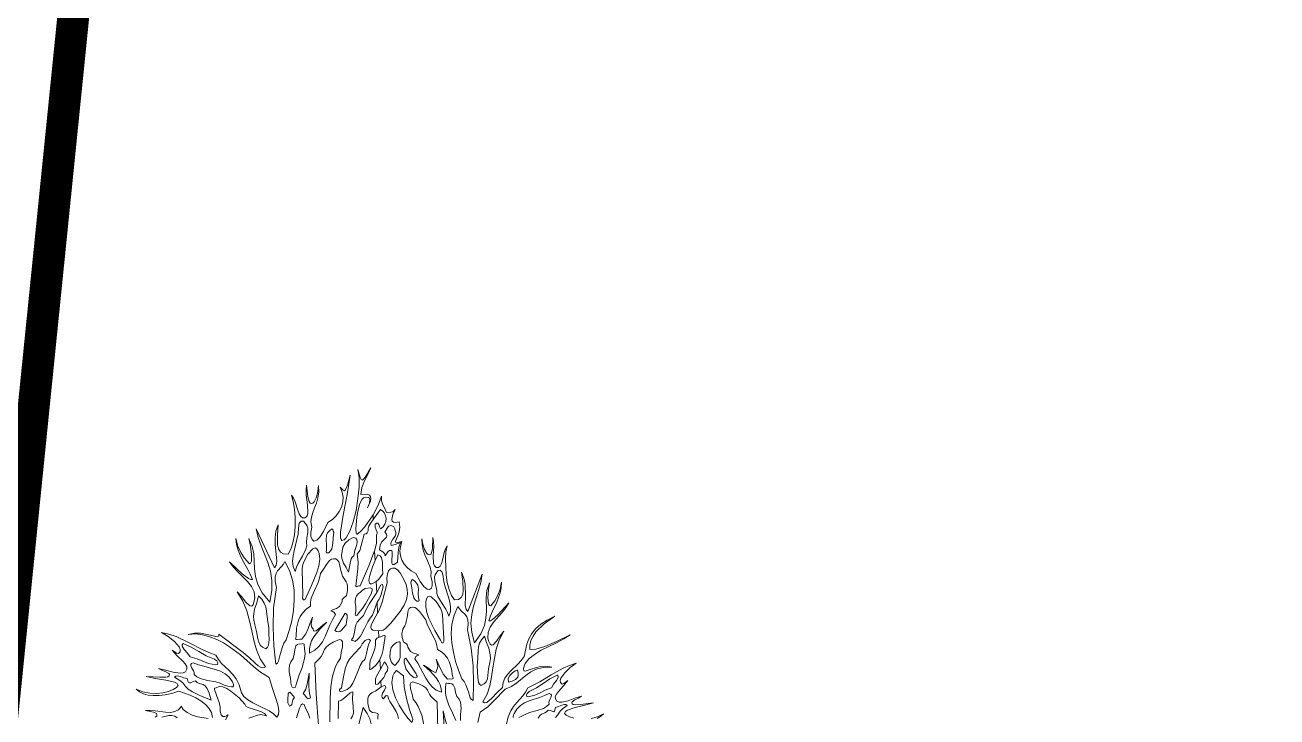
# Model space of a CAD drawing. Header units: inches. Extents: x -340059099 to 1458168, y 1119167 to 1294232938.
# Drawn here: x 455305 to 455895, y 2623004 to 2623329 of the extents above; entities that cross this region are included whole.
import ezdxf

# ---------------------------------------------------------------- set-up
doc = ezdxf.new("R2010")
doc.units = ezdxf.units.IN
doc.header["$MEASUREMENT"] = 0
doc.layers.add('Text', color=7, linetype='Continuous')
doc.layers.add('TREE', color=3, linetype='Continuous', lineweight=15)

# ---------------------------------------------------------------- blocks, each defined once
blk = doc.blocks.new('tree2')
at = {"layer": 'TREE'}
for points in [[(5207.2095, 5948.1355), (5207.2091, 5948.1439), (5207.2101, 5948.1491), (5207.2088, 5948.1522), (5207.2024, 5948.1537), (5207.1934, 5948.1549), (5207.1888, 5948.1574), (5207.1854, 5948.162), (5207.1808, 5948.1796), (5207.1805, 5948.1947), (5207.1827, 5948.2014), (5207.187, 5948.2073), (5207.1931, 5948.2122), (5207.2024, 5948.2165), (5207.2101, 5948.2215), (5207.2187, 5948.2282), (5207.2178, 5948.2461), (5207.2088, 5948.2362), (5207.2033, 5948.235), (5207.2021, 5948.2372), (5207.2027, 5948.2436), (5207.2021, 5948.251), (5207.2051, 5948.2593), (5207.2165, 5948.2793), (5207.215, 5948.3061), (5207.2058, 5948.2923), (5207.1941, 5948.2824), (5207.1904, 5948.2793), (5207.1873, 5948.2787), (5207.1857, 5948.2806), (5207.1861, 5948.2849), (5207.1861, 5948.2941), (5207.1876, 5948.3028), (5207.1941, 5948.3191), (5207.2005, 5948.3379), (5207.2024, 5948.3493), (5207.2024, 5948.3628), (5207.2061, 5948.368), (5207.2119, 5948.3702), (5207.211, 5948.3896), (5207.195, 5948.3914), (5207.191, 5948.3942), (5207.1891, 5948.3985), (5207.19, 5948.405), (5207.1937, 5948.4136), (5207.2085, 5948.4395), (5207.207, 5948.4718), (5207.1941, 5948.4339), (5207.1867, 5948.4253), (5207.1805, 5948.4151), (5207.17, 5948.3939), (5207.1593, 5948.3736), (5207.1522, 5948.365), (5207.1439, 5948.3582), (5207.1405, 5948.36), (5207.1359, 5948.3613), (5207.1337, 5948.3637), (5207.138, 5948.3696), (5207.142, 5948.3844), (5207.1439, 5948.3982), (5207.146, 5948.4059), (5207.15, 5948.4139), (5207.1571, 5948.4229), (5207.1676, 5948.4333), (5207.1753, 5948.4503), (5207.1851, 5948.4672), (5207.2061, 5948.4986), (5207.2042, 5948.5306), (5207.1919, 5948.5242), (5207.1882, 5948.5242), (5207.1854, 5948.526), (5207.1836, 5948.5337), (5207.1851, 5948.5454), (5207.1934, 5948.5725), (5207.2015, 5948.5904), (5207.1999, 5948.6184), (5207.1833, 5948.5756), (5207.158, 5948.518), (5207.154, 5948.518), (5207.1494, 5948.5162), (5207.1472, 5948.5162), (5207.146, 5948.5174), (5207.1469, 5948.5257), (5207.1519, 5948.5667), (5207.1531, 5948.5873), (5207.1503, 5948.6092), (5207.1571, 5948.6193), (5207.1617, 5948.6341), (5207.1703, 5948.6661), (5207.1753, 5948.6677), (5207.1787, 5948.6701), (5207.1814, 5948.676), (5207.1817, 5948.6831), (5207.1836, 5948.6895), (5207.1888, 5948.6991), (5207.1959, 5948.7083), (5207.1956, 5948.7222), (5207.1716, 5948.6871), (5207.1596, 5948.6741), (5207.1491, 5948.6658), (5207.1469, 5948.6689), (5207.146, 5948.6803), (5207.1488, 5948.7163), (5207.1525, 5948.736), (5207.1577, 5948.7539), (5207.1642, 5948.7665), (5207.1682, 5948.7705), (5207.1728, 5948.772), (5207.1827, 5948.7717), (5207.1851, 5948.7693), (5207.1864, 5948.7659), (5207.1848, 5948.7557), (5207.1796, 5948.7419), (5207.1882, 5948.761), (5207.1894, 5948.7684), (5207.1882, 5948.7742), (5207.1848, 5948.7782), (5207.179, 5948.7807), (5207.1605, 5948.7798), (5207.1633, 5948.8004), (5207.171, 5948.8192), (5207.1802, 5948.8379), (5207.1888, 5948.8567), (5207.1737, 5948.8306), (5207.1685, 5948.8241), (5207.1648, 5948.8216), (5207.1614, 5948.8235), (5207.1586, 5948.829), (5207.1519, 5948.8518), (5207.1553, 5948.8302), (5207.1553, 5948.8013), (5207.1522, 5948.7684), (5207.1466, 5948.7342), (5207.1386, 5948.7018), (5207.1291, 5948.675), (5207.118, 5948.656), (5207.1122, 5948.6504), (5207.1063, 5948.6483), (5207.1035, 5948.651), (5207.1017, 5948.656), (5207.1017, 5948.6717), (5207.1094, 5948.7206), (5207.1214, 5948.7801), (5207.1263, 5948.8093), (5207.1294, 5948.8355), (5207.1217, 5948.8065), (5207.1158, 5948.7927), (5207.1131, 5948.7908), (5207.11, 5948.7921), (5207.1011, 5948.8016), (5207.1069, 5948.7871), (5207.1094, 5948.7724), (5207.1085, 5948.7579), (5207.1051, 5948.744), (5207.0986, 5948.7311), (5207.0897, 5948.7191), (5207.0786, 5948.7086), (5207.0657, 5948.7), (5207.0536, 5948.6744), (5207.0429, 5948.6575), (5207.0336, 5948.6489), (5207.0259, 5948.6467), (5207.0204, 5948.6507), (5207.0173, 5948.6593), (5207.0167, 5948.6717), (5207.0195, 5948.6864), (5207.0173, 5948.7015), (5207.0188, 5948.7154), (5207.0225, 5948.7286), (5207.0278, 5948.7416), (5207.033, 5948.7554), (5207.0373, 5948.7702), (5207.0395, 5948.7868), (5207.0386, 5948.8056), (5207.037, 5948.7887), (5207.033, 5948.772), (5207.0268, 5948.7594), (5207.0228, 5948.7557), (5207.0182, 5948.7542), (5207.0145, 5948.7557), (5207.0118, 5948.7597), (5207.0078, 5948.7733), (5207.0047, 5948.8072), (5207.0031, 5948.7936), (5207.0034, 5948.7791), (5207.0068, 5948.7505), (5207.0081, 5948.7271), (5207.0059, 5948.7188), (5207.0007, 5948.7135), (5206.9933, 5948.7129), (5206.9877, 5948.7169), (5206.9834, 5948.7246), (5206.9797, 5948.7351), (5206.972, 5948.7588), (5206.9671, 5948.7696), (5206.9613, 5948.7785), (5206.9665, 5948.76), (5206.9702, 5948.7382), (5206.9717, 5948.7138), (5206.9717, 5948.6886), (5206.9696, 5948.6643), (5206.9656, 5948.6418), (5206.9597, 5948.623), (5206.9517, 5948.6088), (5206.9388, 5948.6098), (5206.9298, 5948.615), (5206.9243, 5948.6242), (5206.9215, 5948.6359), (5206.9212, 5948.6643), (5206.9234, 5948.6932), (5206.9166, 5948.6747), (5206.9141, 5948.6556), (5206.9144, 5948.6369), (5206.9163, 5948.6187), (5206.9191, 5948.5885), (5206.9175, 5948.5771), (5206.9123, 5948.5697), (5206.8596, 5948.6821), (5206.8661, 5948.6569), (5206.8747, 5948.6326), (5206.8938, 5948.5851), (5206.9012, 5948.5602), (5206.9052, 5948.5334), (5206.9049, 5948.5045), (5206.8988, 5948.4718), (5206.8772, 5948.4983), (5206.8643, 5948.5223), (5206.8578, 5948.5451), (5206.855, 5948.567), (5206.8529, 5948.6095), (5206.8486, 5948.631), (5206.8393, 5948.6538), (5206.8436, 5948.6319), (5206.8464, 5948.6079), (5206.8461, 5948.5891), (5206.8439, 5948.5836), (5206.8405, 5948.5817), (5206.8267, 5948.5971), (5206.8156, 5948.6135), (5206.8073, 5948.6319), (5206.8011, 5948.6538), (5206.8033, 5948.6363), (5206.8079, 5948.6205), (5206.8138, 5948.6058), (5206.8208, 5948.5922), (5206.8362, 5948.5654), (5206.843, 5948.5513), (5206.8492, 5948.5362), (5206.8442, 5948.5362), (5206.8375, 5948.5392), (5206.8202, 5948.5525), (5206.7836, 5948.5873), (5206.794, 5948.5725), (5206.807, 5948.5583), (5206.8347, 5948.5309), (5206.8461, 5948.5165), (5206.8538, 5948.5008), (5206.8559, 5948.4835), (5206.8513, 5948.4638), (5206.847, 5948.4598), (5206.8418, 5948.4604), (5206.8301, 5948.4709), (5206.8174, 5948.4872), (5206.8051, 5948.5005), (5206.8215, 5948.4743), (5206.8329, 5948.4466), (5206.8408, 5948.4182), (5206.8473, 5948.3896), (5206.8535, 5948.3616), (5206.8612, 5948.3345), (5206.8716, 5948.3092), (5206.8867, 5948.2861), (5206.8809, 5948.2827), (5206.8741, 5948.284), (5206.8661, 5948.2883), (5206.8578, 5948.2954), (5206.8399, 5948.3126), (5206.823, 5948.3268), (5206.7525, 5948.3797), (5206.7525, 5948.3736), (5206.7482, 5948.372), (5206.7291, 5948.3767), (5206.6998, 5948.3828), (5206.6826, 5948.3828), (5206.665, 5948.3788), (5206.6857, 5948.3801), (5206.7063, 5948.3776), (5206.7269, 5948.372), (5206.7466, 5948.3643), (5206.7657, 5948.3548), (5206.7836, 5948.3437), (5206.8147, 5948.3206), (5206.8523, 5948.2871), (5206.8723, 5948.2707), (5206.8972, 5948.2556), (5206.9064, 5948.2236), (5206.9185, 5948.1891), (5206.9228, 5948.1734), (5206.9249, 5948.1596), (5206.924, 5948.1488), (5206.9191, 5948.1417), (5206.9098, 5948.1513), (5206.8969, 5948.1599), (5206.8658, 5948.175), (5206.8501, 5948.1823), (5206.8359, 5948.191), (5206.8248, 5948.2005), (5206.8181, 5948.2116), (5206.8107, 5948.2341), (5206.8021, 5948.2516), (5206.7919, 5948.2652), (5206.7814, 5948.2763), (5206.7605, 5948.2957), (5206.7516, 5948.3065), (5206.7439, 5948.3194), (5206.7238, 5948.3268), (5206.7051, 5948.3357), (5206.6678, 5948.3551), (5206.6299, 5948.373), (5206.6096, 5948.3797), (5206.5883, 5948.3847), (5206.6074, 5948.3727), (5206.6256, 5948.3582), (5206.6385, 5948.3428), (5206.6416, 5948.3354), (5206.6416, 5948.3286), (5206.6367, 5948.3237), (5206.6308, 5948.3246), (5206.6185, 5948.3336), (5206.6327, 5948.3178), (5206.6496, 5948.3018), (5206.6564, 5948.2941), (5206.6607, 5948.2864), (5206.661, 5948.279), (5206.6567, 5948.272), (5206.6502, 5948.2686), (5206.6419, 5948.2677), (5206.6219, 5948.2707), (5206.6, 5948.2766), (5206.5791, 5948.2812), (5206.5893, 5948.2763), (5206.6007, 5948.2717), (5206.6093, 5948.2667), (5206.6108, 5948.2637), (5206.6102, 5948.2603), (5206.6068, 5948.2575), (5206.601, 5948.2559), (5206.5837, 5948.2559), (5206.5443, 5948.2578), (5206.5711, 5948.2526), (5206.601, 5948.2479), (5206.6253, 5948.2421), (5206.6327, 5948.2378), (5206.6358, 5948.2322), (5206.6308, 5948.2264), (5206.6213, 5948.2205), (5206.6081, 5948.2153), (5206.592, 5948.2116), (5206.5739, 5948.2098), (5206.5545, 5948.2104), (5206.5345, 5948.2141), (5206.5151, 5948.2218), (5206.5246, 5948.2144), (5206.5363, 5948.2088), (5206.5496, 5948.2051), (5206.5646, 5948.2033), (5206.5813, 5948.2033), (5206.5991, 5948.2054), (5206.6182, 5948.2098), (5206.6382, 5948.2162), (5206.6703, 5948.2042), (5206.6863, 5948.1968), (5206.701, 5948.1882), (5206.714, 5948.1783), (5206.7245, 5948.1673), (5206.7315, 5948.1546), (5206.7346, 5948.1405)], [(5206.7217, 5948.1374), (5206.6924, 5948.1423), (5206.6761, 5948.1476), (5206.6616, 5948.1546), (5206.6505, 5948.1633), (5206.6472, 5948.1679), (5206.6453, 5948.1731), (5206.637, 5948.1629), (5206.6265, 5948.1574), (5206.6139, 5948.1552), (5206.5997, 5948.1556), (5206.5699, 5948.1596), (5206.5554, 5948.1608), (5206.5418, 5948.1605), (5206.5653, 5948.1559), (5206.5736, 5948.1519), (5206.5751, 5948.1485), (5206.5745, 5948.1442), (5206.5702, 5948.1414)], [(5207.8383, 5948.1377), (5207.8484, 5948.1436), (5207.857, 5948.1509), (5207.8395, 5948.1426), (5207.8213, 5948.1377)], [(5207.7717, 5948.1389), (5207.7591, 5948.1426), (5207.7499, 5948.1476), (5207.745, 5948.1525), (5207.7474, 5948.1577), (5207.7539, 5948.162), (5207.7761, 5948.1694), (5207.8032, 5948.1756), (5207.8278, 5948.1823), (5207.7911, 5948.1774), (5207.7754, 5948.1765), (5207.7699, 5948.1777), (5207.7668, 5948.1799), (5207.7656, 5948.183), (5207.7668, 5948.1857), (5207.7745, 5948.1913), (5207.785, 5948.1962), (5207.7942, 5948.2014), (5207.7748, 5948.1956), (5207.7551, 5948.1885), (5207.737, 5948.1845), (5207.7296, 5948.1848), (5207.7234, 5948.1876), (5207.7188, 5948.1937), (5207.7185, 5948.2005), (5207.7219, 5948.2079), (5207.7277, 5948.2156), (5207.7422, 5948.2313), (5207.7542, 5948.2467), (5207.7434, 5948.2378), (5207.7382, 5948.2365), (5207.7333, 5948.2406), (5207.7326, 5948.247), (5207.7348, 5948.2538), (5207.7456, 5948.2689), (5207.7613, 5948.2837), (5207.7785, 5948.296), (5207.7591, 5948.2901), (5207.741, 5948.2824), (5207.7071, 5948.2633), (5207.6741, 5948.243), (5207.6572, 5948.2338), (5207.6396, 5948.2255), (5207.6335, 5948.2128), (5207.6258, 5948.2024), (5207.6079, 5948.1833), (5207.599, 5948.1725), (5207.5907, 5948.1593), (5207.5836, 5948.1426), (5207.5787, 5948.1214)], [(5207.4964, 5948.126), (5207.5029, 5948.1562), (5207.5248, 5948.1716), (5207.542, 5948.1879), (5207.5747, 5948.2215), (5207.5931, 5948.2298), (5207.6085, 5948.2399), (5207.6344, 5948.2615), (5207.648, 5948.2713), (5207.664, 5948.2793), (5207.6834, 5948.2843), (5207.7083, 5948.2852), (5207.6917, 5948.2877), (5207.676, 5948.2867), (5207.6615, 5948.2834), (5207.6492, 5948.279), (5207.6319, 5948.2735), (5207.6279, 5948.2747), (5207.6276, 5948.2803), (5207.6289, 5948.2883), (5207.6319, 5948.2957), (5207.643, 5948.3092), (5207.659, 5948.3215), (5207.6784, 5948.3332), (5207.7219, 5948.3551), (5207.7428, 5948.3662), (5207.7613, 5948.3779), (5207.7225, 5948.3588), (5207.6889, 5948.3446), (5207.6627, 5948.3366), (5207.6452, 5948.3354), (5207.6455, 5948.348), (5207.6486, 5948.361), (5207.6547, 5948.3736), (5207.663, 5948.3859), (5207.6864, 5948.4096), (5207.7172, 5948.4312), (5207.6948, 5948.4201), (5207.6766, 5948.4081), (5207.6621, 5948.3951), (5207.651, 5948.3813), (5207.6427, 5948.3665), (5207.6366, 5948.3505), (5207.6292, 5948.3154), (5207.6209, 5948.304), (5207.6113, 5948.2935), (5207.5907, 5948.2744), (5207.5811, 5948.2643), (5207.5734, 5948.2535), (5207.5685, 5948.2412), (5207.5667, 5948.227), (5207.5519, 5948.2125), (5207.5365, 5948.1956), (5207.5223, 5948.1836), (5207.5158, 5948.1823), (5207.5106, 5948.1851), (5207.5226, 5948.2073), (5207.5306, 5948.2313), (5207.5359, 5948.2569), (5207.5396, 5948.283), (5207.5436, 5948.3098), (5207.5491, 5948.3363), (5207.5577, 5948.3625), (5207.571, 5948.3877), (5207.5605, 5948.3748), (5207.5497, 5948.3591), (5207.5399, 5948.3486), (5207.5353, 5948.3477), (5207.5313, 5948.3508), (5207.5272, 5948.36), (5207.5254, 5948.3686), (5207.526, 5948.3847), (5207.5319, 5948.3998), (5207.5414, 5948.4139), (5207.5651, 5948.441), (5207.5762, 5948.4549), (5207.5851, 5948.4693), (5207.5537, 5948.4349), (5207.5386, 5948.4216), (5207.5325, 5948.4182), (5207.5282, 5948.4179), (5207.5325, 5948.4321), (5207.538, 5948.4456), (5207.5503, 5948.4712), (5207.5605, 5948.498), (5207.5636, 5948.5128), (5207.5645, 5948.5291), (5207.5602, 5948.5088), (5207.5537, 5948.4912), (5207.5448, 5948.4755), (5207.5331, 5948.4604), (5207.5294, 5948.462), (5207.5272, 5948.4666), (5207.5254, 5948.4841), (5207.5266, 5948.5063), (5207.5294, 5948.5266), (5207.5223, 5948.5051), (5207.5199, 5948.485), (5207.5208, 5948.4456), (5207.5195, 5948.4253), (5207.5149, 5948.4041), (5207.5048, 5948.3807), (5207.4869, 5948.3551), (5207.4789, 5948.3847), (5207.4764, 5948.4115), (5207.4786, 5948.4364), (5207.4838, 5948.4598), (5207.498, 5948.5048), (5207.5045, 5948.5275), (5207.5088, 5948.5513), (5207.4678, 5948.4444), (5207.4623, 5948.4509), (5207.4601, 5948.461), (5207.4607, 5948.4894), (5207.4601, 5948.5232), (5207.4564, 5948.5405), (5207.4493, 5948.5571), (5207.453, 5948.5306), (5207.4546, 5948.5045), (5207.453, 5948.4937), (5207.4484, 5948.4847), (5207.4407, 5948.4792), (5207.429, 5948.4777), (5207.4207, 5948.49), (5207.4136, 5948.5072), (5207.4084, 5948.5275), (5207.405, 5948.55), (5207.4031, 5948.5956), (5207.4047, 5948.6159), (5207.4084, 5948.6332), (5207.4035, 5948.6245), (5207.3998, 5948.6141), (5207.3945, 5948.5919), (5207.3918, 5948.582), (5207.3884, 5948.5747), (5207.3834, 5948.5707), (5207.377, 5948.571), (5207.3717, 5948.5753), (5207.369, 5948.5827), (5207.3684, 5948.6045), (5207.3696, 5948.631), (5207.369, 5948.6443), (5207.3668, 5948.6569), (5207.3659, 5948.6255), (5207.3634, 5948.6125), (5207.361, 5948.6085), (5207.3579, 5948.607), (5207.3536, 5948.6082), (5207.3496, 5948.6113), (5207.3428, 5948.6227), (5207.3382, 5948.6375), (5207.3357, 5948.6529), (5207.336, 5948.6353), (5207.3391, 5948.6202), (5207.344, 5948.607), (5207.3496, 5948.5947), (5207.3597, 5948.5713), (5207.3619, 5948.5586), (5207.3613, 5948.5445), (5207.3647, 5948.5309), (5207.365, 5948.5195), (5207.3628, 5948.5115), (5207.3579, 5948.5075), (5207.3508, 5948.5088), (5207.3416, 5948.5162), (5207.3305, 5948.5309), (5207.3179, 5948.5537), (5207.3049, 5948.5608), (5207.2941, 5948.5697), (5207.2852, 5948.5802), (5207.2784, 5948.5916), (5207.2741, 5948.6042), (5207.2726, 5948.6175), (5207.2738, 5948.631), (5207.2781, 5948.6449), (5207.2658, 5948.6424), (5207.2603, 5948.643), (5207.26, 5948.6467), (5207.2627, 5948.6529), (5207.267, 5948.6615), (5207.2707, 5948.6729), (5207.2726, 5948.6864), (5207.2704, 5948.7021), (5207.2603, 5948.6997), (5207.2538, 5948.7003), (5207.2504, 5948.7034), (5207.2495, 5948.7086), (5207.2526, 5948.7225), (5207.259, 5948.7369), (5207.2526, 5948.7308), (5207.2464, 5948.7292), (5207.2341, 5948.7289), (5207.2295, 5948.74), (5207.2239, 5948.7505), (5207.2199, 5948.7619), (5207.2196, 5948.7754), (5207.2101, 5948.7496), (5207.1956, 5948.7222), (5207.1959, 5948.7086), (5207.2172, 5948.7373), (5207.2233, 5948.7326), (5207.2282, 5948.7265), (5207.2316, 5948.7191), (5207.2329, 5948.7111), (5207.2322, 5948.7028), (5207.2295, 5948.6948), (5207.2245, 5948.6877), (5207.2172, 5948.6818), (5207.2138, 5948.6871), (5207.2122, 5948.6938), (5207.2095, 5948.6981), (5207.2064, 5948.6975), (5207.2018, 5948.6948), (5207.2011, 5948.6864), (5207.2045, 5948.6787), (5207.2073, 5948.6717), (5207.2073, 5948.668), (5207.2055, 5948.664), (5207.2051, 5948.6406), (5207.1999, 5948.6169), (5207.2015, 5948.5904), (5207.2058, 5948.5987), (5207.2095, 5948.6073), (5207.2159, 5948.6045), (5207.2199, 5948.5996), (5207.2227, 5948.5851), (5207.2224, 5948.5682), (5207.2239, 5948.5525), (5207.211, 5948.5362), (5207.2042, 5948.5306), (5207.2061, 5948.4983), (5207.2125, 5948.5091), (5207.2168, 5948.5199), (5207.2215, 5948.5223), (5207.223, 5948.5208), (5207.2245, 5948.5152), (5207.2178, 5948.49), (5207.2128, 5948.4798), (5207.207, 5948.4712), (5207.2085, 5948.4392), (5207.215, 5948.453), (5207.2215, 5948.4709), (5207.2356, 5948.5269), (5207.2353, 5948.5408), (5207.2369, 5948.5522), (5207.2402, 5948.5608), (5207.2452, 5948.5667), (5207.251, 5948.5691), (5207.2578, 5948.5685), (5207.2652, 5948.5639), (5207.2732, 5948.5556), (5207.2852, 5948.534), (5207.2901, 5948.5217), (5207.2935, 5948.5081), (5207.2941, 5948.494), (5207.2914, 5948.4789), (5207.2846, 5948.4626), (5207.2732, 5948.445), (5207.2467, 5948.4108), (5207.2301, 5948.3948), (5207.2242, 5948.3914), (5207.2193, 5948.3899), (5207.211, 5948.3896), (5207.2116, 5948.3702), (5207.2233, 5948.3745), (5207.2289, 5948.3767), (5207.2301, 5948.3742), (5207.2295, 5948.3668), (5207.2245, 5948.3357), (5207.2202, 5948.3206), (5207.215, 5948.3068), (5207.2165, 5948.2793), (5207.2282, 5948.3006), (5207.2344, 5948.2923), (5207.2381, 5948.2837), (5207.2372, 5948.275), (5207.2304, 5948.2661), (5207.2292, 5948.2609), (5207.2264, 5948.2553), (5207.2178, 5948.2461), (5207.2187, 5948.2282), (5207.227, 5948.2325), (5207.2301, 5948.2316), (5207.2319, 5948.2276), (5207.2282, 5948.219), (5207.2227, 5948.2101), (5207.2205, 5948.2014), (5207.2218, 5948.1978), (5207.2258, 5948.1941), (5207.2304, 5948.2011), (5207.2329, 5948.2036), (5207.2375, 5948.2027), (5207.2399, 5948.1937), (5207.2439, 5948.186), (5207.2529, 5948.1725), (5207.2621, 5948.1577), (5207.2658, 5948.1488), (5207.2686, 5948.1377)], [(5206.9723, 5948.5593), (5206.9665, 5948.5737), (5206.9646, 5948.5885), (5206.9659, 5948.6036), (5206.969, 5948.619), (5206.977, 5948.651), (5206.9803, 5948.6674), (5206.9816, 5948.684), (5206.9834, 5948.6975), (5206.9887, 5948.7037), (5206.9954, 5948.7034), (5207.0019, 5948.6966), (5207.0056, 5948.6911), (5207.0078, 5948.6846), (5207.0078, 5948.6707), (5207.0056, 5948.6563), (5207.0044, 5948.6421), (5207.005, 5948.6326), (5207.0025, 5948.623), (5206.9927, 5948.6033), (5206.9803, 5948.5824), (5206.9754, 5948.5713), (5206.9723, 5948.5593)], [(5207.0681, 5948.6132), (5207.0616, 5948.6132), (5207.0607, 5948.6159), (5207.062, 5948.6202), (5207.062, 5948.6239), (5207.062, 5948.6369), (5207.0607, 5948.6501), (5207.062, 5948.6634), (5207.065, 5948.6698), (5207.0706, 5948.6763), (5207.077, 5948.6812), (5207.0798, 5948.6794), (5207.081, 5948.6754), (5207.0832, 5948.6723), (5207.081, 5948.6563), (5207.0801, 5948.6393), (5207.077, 5948.6242), (5207.0733, 5948.6181), (5207.0681, 5948.6132)], [(5207.2135, 5948.6218), (5207.2156, 5948.6344), (5207.2199, 5948.6433), (5207.2298, 5948.6541), (5207.2338, 5948.6578), (5207.2353, 5948.6615), (5207.2341, 5948.6661), (5207.2289, 5948.6723), (5207.2359, 5948.684), (5207.2402, 5948.6889), (5207.2476, 5948.6911), (5207.255, 5948.6871), (5207.2578, 5948.6821), (5207.2587, 5948.6772), (5207.2609, 5948.6723), (5207.2606, 5948.6661), (5207.2587, 5948.6606), (5207.2526, 5948.652), (5207.247, 5948.6436), (5207.2461, 5948.6393), (5207.247, 5948.6341), (5207.2593, 5948.6369), (5207.2741, 5948.6421), (5207.2698, 5948.6292), (5207.2673, 5948.6141), (5207.2652, 5948.5861), (5207.2563, 5948.5796), (5207.2513, 5948.579), (5207.2492, 5948.583), (5207.2489, 5948.5901), (5207.2507, 5948.6076), (5207.2507, 5948.615), (5207.2492, 5948.6193), (5207.2427, 5948.6199), (5207.2381, 5948.6159), (5207.2304, 5948.6045), (5207.2286, 5948.6113), (5207.2239, 5948.6153), (5207.2135, 5948.6218)], [(5206.9936, 5948.4918), (5206.9921, 5948.5654), (5206.993, 5948.5756), (5206.9967, 5948.5867), (5207.0087, 5948.6088), (5207.0228, 5948.6239), (5207.029, 5948.6267), (5207.0339, 5948.6245), (5207.0379, 5948.6181), (5207.0404, 5948.6107), (5207.0422, 5948.5944), (5207.0398, 5948.5759), (5207.0342, 5948.5568), (5207.0188, 5948.5189), (5207.0041, 5948.4878), (5207.0004, 5948.4792), (5206.9982, 5948.4777), (5206.9961, 5948.478), (5206.9933, 5948.4826), (5206.9936, 5948.4918)], [(5207.1251, 5948.5577), (5207.1186, 5948.571), (5207.1109, 5948.583), (5207.1057, 5948.5971), (5207.1051, 5948.6058), (5207.1066, 5948.6162), (5207.1088, 5948.6292), (5207.1155, 5948.6403), (5207.1257, 5948.6498), (5207.1383, 5948.6569), (5207.1457, 5948.655), (5207.1491, 5948.6507), (5207.15, 5948.6443), (5207.1485, 5948.6366), (5207.1432, 5948.6193), (5207.1402, 5948.6039), (5207.1359, 5948.6002), (5207.1328, 5948.5956), (5207.1294, 5948.5836), (5207.1251, 5948.5577)], [(5206.9751, 5948.3733), (5206.976, 5948.3964), (5206.9813, 5948.4195), (5206.9865, 5948.4306), (5206.9936, 5948.441), (5207.0031, 5948.4509), (5207.0155, 5948.4598), (5207.0158, 5948.4718), (5207.0182, 5948.4832), (5207.0272, 5948.5051), (5207.0376, 5948.5279), (5207.0416, 5948.5402), (5207.0444, 5948.5534), (5207.053, 5948.566), (5207.0616, 5948.5796), (5207.0706, 5948.591), (5207.0758, 5948.5944), (5207.0817, 5948.5959), (5207.0887, 5948.5953), (5207.0937, 5948.5922), (5207.0971, 5948.587), (5207.0992, 5948.5805), (5207.1017, 5948.5657), (5207.106, 5948.5525), (5207.1081, 5948.5457), (5207.1112, 5948.5402), (5207.1183, 5948.5297), (5207.1208, 5948.5235), (5207.1223, 5948.5152), (5207.1217, 5948.5045), (5207.1189, 5948.4903), (5207.1103, 5948.4829), (5207.1069, 5948.4789), (5207.1066, 5948.4727), (5207.0989, 5948.4592), (5207.0906, 5948.4533), (5207.0823, 5948.4506), (5207.074, 5948.4463), (5207.0804, 5948.4447), (5207.0838, 5948.4419), (5207.0878, 5948.4355), (5207.0792, 5948.421), (5207.0718, 5948.405), (5207.058, 5948.3727), (5207.0499, 5948.3576), (5207.0401, 5948.3443), (5207.0281, 5948.3332), (5207.0133, 5948.3255), (5207.0127, 5948.3369), (5207.0148, 5948.3483), (5207.0192, 5948.36), (5207.0256, 5948.3717), (5207.0426, 5948.3939), (5207.0626, 5948.4142), (5207.0509, 5948.4053), (5207.0379, 5948.3939), (5207.0321, 5948.3896), (5207.0275, 5948.3877), (5207.0241, 5948.389), (5207.0232, 5948.3945), (5207.0192, 5948.401), (5207.0179, 5948.409), (5207.0216, 5948.4287), (5207.0152, 5948.4124), (5207.0093, 5948.3961), (5207.0022, 5948.3801), (5206.9911, 5948.365), (5206.985, 5948.3653), (5206.9779, 5948.364), (5206.9751, 5948.3643), (5206.9733, 5948.3656), (5206.9751, 5948.3733)], [(5206.9166, 5948.2935), (5206.9108, 5948.3465), (5206.9083, 5948.3998), (5206.9101, 5948.4552), (5206.9181, 5948.5131), (5206.9144, 5948.5306), (5206.9144, 5948.5442), (5206.9172, 5948.554), (5206.9215, 5948.5614), (5206.9326, 5948.5734), (5206.9379, 5948.5799), (5206.9419, 5948.5882), (5206.9557, 5948.5623), (5206.9643, 5948.5349), (5206.9687, 5948.5063), (5206.9693, 5948.4767), (5206.9668, 5948.4475), (5206.9619, 5948.4182), (5206.9548, 5948.3902), (5206.9465, 5948.3634), (5206.9397, 5948.3542), (5206.9351, 5948.3434), (5206.9289, 5948.3209), (5206.924, 5948.3021), (5206.9209, 5948.2963), (5206.9166, 5948.2935)], [(5207.4133, 5948.4309), (5207.4093, 5948.4416), (5207.4041, 5948.4515), (5207.3915, 5948.47), (5207.381, 5948.4872), (5207.3782, 5948.4958), (5207.3782, 5948.5048), (5207.373, 5948.5309), (5207.372, 5948.5436), (5207.3733, 5948.5494), (5207.3767, 5948.5549), (5207.3819, 5948.5617), (5207.3881, 5948.5627), (5207.3936, 5948.5574), (5207.3964, 5948.5451), (5207.3985, 5948.53), (5207.4025, 5948.5149), (5207.4124, 5948.486), (5207.4161, 5948.4718), (5207.4182, 5948.458), (5207.4176, 5948.4444), (5207.4133, 5948.4309)], [(5207.3215, 5948.474), (5207.316, 5948.478), (5207.3123, 5948.4835), (5207.3086, 5948.4974), (5207.3064, 5948.5128), (5207.3037, 5948.5272), (5207.3052, 5948.53), (5207.3061, 5948.534), (5207.3083, 5948.5359), (5207.3151, 5948.5319), (5207.3203, 5948.5263), (5207.3237, 5948.5205), (5207.3259, 5948.5084), (5207.3252, 5948.4961), (5207.3262, 5948.4841), (5207.3277, 5948.4771), (5207.3271, 5948.4743), (5207.3215, 5948.474)], [(5206.888, 5948.3376), (5206.8781, 5948.3419), (5206.8716, 5948.3483), (5206.8673, 5948.357), (5206.8646, 5948.3665), (5206.8612, 5948.3874), (5206.8559, 5948.4068), (5206.8532, 5948.4195), (5206.8526, 5948.4309), (5206.8556, 5948.4509), (5206.8618, 5948.4697), (5206.8664, 5948.4894), (5206.8763, 5948.4795), (5206.883, 5948.4687), (5206.8873, 5948.4576), (5206.8895, 5948.4456), (5206.892, 5948.4216), (5206.8963, 5948.3982), (5206.896, 5948.3813), (5206.8969, 5948.3634), (5206.8954, 5948.3477), (5206.8926, 5948.3419), (5206.888, 5948.3376)], [(5207.1463, 5948.4453), (5207.1457, 5948.4576), (5207.1439, 5948.4703), (5207.1448, 5948.4826), (5207.1479, 5948.4887), (5207.1531, 5948.4949), (5207.1596, 5948.5001), (5207.1651, 5948.506), (5207.1728, 5948.5106), (5207.1867, 5948.5121), (5207.1925, 5948.5091), (5207.1928, 5948.5045), (5207.1907, 5948.4995), (5207.1897, 5948.4949), (5207.1734, 5948.4669), (5207.1648, 5948.4533), (5207.1546, 5948.441), (5207.1497, 5948.4345), (5207.146, 5948.4324), (5207.1445, 5948.4355), (5207.1463, 5948.4453)], [(5207.3982, 5948.3671), (5207.3988, 5948.3588), (5207.3967, 5948.3545), (5207.3927, 5948.3551), (5207.3887, 5948.3628), (5207.373, 5948.3905), (5207.356, 5948.4241), (5207.3499, 5948.4416), (5207.3465, 5948.4583), (5207.3468, 5948.4734), (5207.3486, 5948.4804), (5207.352, 5948.4866), (5207.3563, 5948.4887), (5207.3622, 5948.4869), (5207.3764, 5948.4737), (5207.3887, 5948.4543), (5207.3927, 5948.4441), (5207.3945, 5948.4349), (5207.3982, 5948.3671)], [(5207.4232, 5948.2593), (5207.4253, 5948.255), (5207.4253, 5948.2526), (5207.4213, 5948.2507), (5207.4145, 5948.2513), (5207.409, 5948.2507), (5207.3976, 5948.264), (5207.3899, 5948.2781), (5207.3767, 5948.3074), (5207.381, 5948.2892), (5207.3807, 5948.2818), (5207.3776, 5948.2757), (5207.3767, 5948.2704), (5207.3739, 5948.2692), (5207.364, 5948.2741), (5207.3514, 5948.2837), (5207.34, 5948.2911), (5207.3597, 5948.2738), (5207.3767, 5948.2544), (5207.3831, 5948.2442), (5207.3881, 5948.2338), (5207.3908, 5948.2233), (5207.3915, 5948.2128), (5207.377, 5948.219), (5207.3653, 5948.2282), (5207.3554, 5948.2399), (5207.3471, 5948.2532), (5207.332, 5948.2821), (5207.324, 5948.296), (5207.3154, 5948.3089), (5207.3185, 5948.3151), (5207.3212, 5948.3178), (5207.3271, 5948.3197), (5207.3191, 5948.3231), (5207.3114, 5948.3252), (5207.3034, 5948.3302), (5207.2957, 5948.3419), (5207.2948, 5948.3477), (5207.2914, 5948.3514), (5207.283, 5948.3576), (5207.2794, 5948.3702), (5207.2781, 5948.3801), (5207.2809, 5948.3936), (5207.2864, 5948.4035), (5207.2892, 5948.409), (5207.2907, 5948.4155), (5207.2935, 5948.4278), (5207.2951, 5948.4416), (5207.2963, 5948.4478), (5207.2991, 5948.4527), (5207.3034, 5948.4561), (5207.3101, 5948.457), (5207.3154, 5948.4561), (5207.3203, 5948.4533), (5207.3295, 5948.4435), (5207.3474, 5948.4204), (5207.3508, 5948.4084), (5207.3554, 5948.3976), (5207.3662, 5948.3773), (5207.3757, 5948.3576), (5207.3788, 5948.3471), (5207.38, 5948.336), (5207.3918, 5948.3286), (5207.4013, 5948.3203), (5207.4087, 5948.3111), (5207.4142, 5948.3012), (5207.4207, 5948.2806), (5207.4232, 5948.2593)], [(5207.4826, 5948.1897), (5207.4783, 5948.1919), (5207.4746, 5948.1974), (5207.469, 5948.2144), (5207.462, 5948.2344), (5207.457, 5948.2439), (5207.4506, 5948.2519), (5207.441, 5948.2763), (5207.4324, 5948.3015), (5207.4259, 5948.328), (5207.4213, 5948.3551), (5207.4201, 5948.3819), (5207.4219, 5948.4087), (5207.4281, 5948.4345), (5207.4392, 5948.4592), (5207.4432, 5948.4521), (5207.4487, 5948.4463), (5207.4598, 5948.4361), (5207.4644, 5948.4296), (5207.4675, 5948.4207), (5207.4681, 5948.4087), (5207.4663, 5948.3921), (5207.4774, 5948.3391), (5207.4829, 5948.2883), (5207.4841, 5948.2387), (5207.4826, 5948.1897)], [(5207.086, 5948.3899), (5207.1152, 5948.4395), (5207.1192, 5948.437), (5207.1211, 5948.4336), (5207.1214, 5948.425), (5207.1189, 5948.4158), (5207.118, 5948.4068), (5207.1038, 5948.3902), (5207.0998, 5948.3874), (5207.0955, 5948.3862), (5207.0909, 5948.3868), (5207.086, 5948.3899)], [(5207.5057, 5948.2322), (5207.5011, 5948.2359), (5207.498, 5948.2412), (5207.4958, 5948.2556), (5207.4955, 5948.272), (5207.4943, 5948.2874), (5207.4964, 5948.3095), (5207.4968, 5948.332), (5207.4983, 5948.3428), (5207.5014, 5948.3536), (5207.5066, 5948.3637), (5207.5155, 5948.3736), (5207.5208, 5948.356), (5207.5276, 5948.3391), (5207.5319, 5948.3206), (5207.5322, 5948.3101), (5207.5306, 5948.2981), (5207.5269, 5948.28), (5207.5254, 5948.2606), (5207.5235, 5948.2513), (5207.5202, 5948.2433), (5207.5143, 5948.2369), (5207.5057, 5948.2322)], [(5206.7445, 5948.2917), (5206.7235, 5948.2957), (5206.7069, 5948.3018), (5206.6906, 5948.3089), (5206.6703, 5948.3148), (5206.6626, 5948.3249), (5206.653, 5948.3357), (5206.6472, 5948.3452), (5206.6472, 5948.3493), (5206.6502, 5948.3526), (5206.6736, 5948.3425), (5206.6949, 5948.3299), (5206.7165, 5948.3178), (5206.7405, 5948.3083), (5206.7469, 5948.3028), (5206.7497, 5948.2972), (5206.7491, 5948.2929), (5206.7445, 5948.2917)], [(5206.9751, 5948.235), (5206.9727, 5948.2279), (5206.968, 5948.2258), (5206.9631, 5948.2276), (5206.96, 5948.2335), (5206.9585, 5948.2526), (5206.9551, 5948.2717), (5206.9545, 5948.2812), (5206.9557, 5948.2907), (5206.9594, 5948.3), (5206.9662, 5948.3095), (5206.969, 5948.3218), (5206.9705, 5948.3351), (5206.9742, 5948.3462), (5206.9782, 5948.3499), (5206.9837, 5948.3514), (5206.988, 5948.3511), (5206.9933, 5948.3526), (5206.9954, 5948.3523), (5206.9973, 5948.3505), (5206.9988, 5948.3379), (5207.0001, 5948.3231), (5206.9991, 5948.3095), (5206.9924, 5948.284), (5206.9828, 5948.26), (5206.9751, 5948.235)], [(5207.0392, 5948.118), (5207.0324, 5948.2076), (5207.0281, 5948.296), (5207.0407, 5948.3086), (5207.0462, 5948.3154), (5207.0499, 5948.3221), (5207.0558, 5948.3354), (5207.0607, 5948.3425), (5207.0687, 5948.3493), (5207.081, 5948.3566), (5207.0992, 5948.364), (5207.1048, 5948.3622), (5207.1078, 5948.3576), (5207.1075, 5948.3437), (5207.1038, 5948.3268), (5207.1023, 5948.3111), (5207.0943, 5948.2997), (5207.0881, 5948.2871), (5207.0792, 5948.2593), (5207.0743, 5948.2288), (5207.0721, 5948.1959), (5207.0718, 5948.1278)], [(5207.1085, 5948.2159), (5207.102, 5948.2156), (5207.0989, 5948.2175), (5207.0995, 5948.2208), (5207.1051, 5948.2252), (5207.1103, 5948.2569), (5207.1155, 5948.28), (5207.1214, 5948.2963), (5207.1275, 5948.3074), (5207.1417, 5948.3231), (5207.1593, 5948.3425), (5207.1639, 5948.352), (5207.1725, 5948.361), (5207.1771, 5948.3637), (5207.1817, 5948.365), (5207.1854, 5948.364), (5207.1882, 5948.36), (5207.1833, 5948.3517), (5207.1802, 5948.3425), (5207.1765, 5948.3237), (5207.1728, 5948.3086), (5207.1694, 5948.3037), (5207.1648, 5948.3012), (5207.1583, 5948.2898), (5207.1534, 5948.2769), (5207.1436, 5948.251), (5207.1377, 5948.239), (5207.1303, 5948.2288), (5207.1208, 5948.2208), (5207.1085, 5948.2159)], [(5207.2729, 5948.3129), (5207.2704, 5948.3052), (5207.2664, 5948.2997), (5207.2575, 5948.2901), (5207.2516, 5948.2951), (5207.2476, 5948.3006), (5207.2439, 5948.3138), (5207.2443, 5948.3277), (5207.2476, 5948.3409), (5207.2544, 5948.3493), (5207.2624, 5948.3554), (5207.2695, 5948.3579), (5207.2717, 5948.3576), (5207.2729, 5948.356), (5207.2729, 5948.3129)], [(5207.3194, 5948.2661), (5207.3203, 5948.2624), (5207.3222, 5948.2593), (5207.3222, 5948.2566), (5207.3175, 5948.2544), (5207.3126, 5948.2553), (5207.3083, 5948.2578), (5207.3015, 5948.2646), (5207.2895, 5948.2806), (5207.288, 5948.2886), (5207.2852, 5948.2972), (5207.2846, 5948.3049), (5207.2861, 5948.308), (5207.2898, 5948.3108), (5207.3194, 5948.2661)], [(5206.7685, 5948.2335), (5206.7562, 5948.239), (5206.7439, 5948.2424), (5206.7204, 5948.2467), (5206.6992, 5948.2522), (5206.69, 5948.2572), (5206.6817, 5948.2643), (5206.6817, 5948.2692), (5206.6801, 5948.2741), (5206.6746, 5948.284), (5206.6724, 5948.2886), (5206.6721, 5948.2923), (5206.6739, 5948.2957), (5206.6795, 5948.2978), (5206.6943, 5948.292), (5206.71, 5948.2874), (5206.742, 5948.2787), (5206.7571, 5948.2735), (5206.7709, 5948.2661), (5206.7827, 5948.2563), (5206.7919, 5948.2427), (5206.795, 5948.2356), (5206.7953, 5948.2313), (5206.7934, 5948.2288), (5206.7894, 5948.2282), (5206.779, 5948.2301), (5206.7685, 5948.2335)], [(5206.9948, 5948.2091), (5207.0022, 5948.2215), (5207.0062, 5948.2365), (5207.0121, 5948.2677), (5207.0115, 5948.2322), (5207.0124, 5948.2147), (5207.0155, 5948.1971), (5207.0121, 5948.1947), (5207.0093, 5948.1941), (5207.0044, 5948.1978), (5206.9994, 5948.2042), (5206.9948, 5948.2091)], [(5207.2624, 5948.275), (5207.2827, 5948.2596), (5207.2849, 5948.2288), (5207.2914, 5948.1953), (5207.3, 5948.1633), (5207.3101, 5948.1362), (5207.3083, 5948.1312), (5207.3068, 5948.126), (5207.2954, 5948.1389), (5207.2827, 5948.1559), (5207.2704, 5948.1759), (5207.2596, 5948.1974), (5207.2523, 5948.2196), (5207.2492, 5948.2406), (5207.252, 5948.2596), (5207.2563, 5948.268), (5207.2624, 5948.275)], [(5207.5839, 5948.2421), (5207.5836, 5948.2526), (5207.5882, 5948.2615), (5207.5953, 5948.2686), (5207.6036, 5948.2741), (5207.6079, 5948.2763), (5207.6101, 5948.2763), (5207.6116, 5948.2677), (5207.6119, 5948.2615), (5207.6107, 5948.2566), (5207.6042, 5948.2492), (5207.5944, 5948.2449), (5207.5839, 5948.2421)], [(5206.7312, 5948.1901), (5206.6986, 5948.2036), (5206.6773, 5948.2138), (5206.665, 5948.2218), (5206.6582, 5948.2282), (5206.649, 5948.2399), (5206.6407, 5948.247), (5206.6259, 5948.2563), (5206.6293, 5948.259), (5206.6333, 5948.26), (5206.6425, 5948.2584), (5206.6527, 5948.2547), (5206.6623, 5948.2522), (5206.6638, 5948.2449), (5206.666, 5948.2409), (5206.6687, 5948.2396), (5206.6721, 5948.2402), (5206.6789, 5948.2439), (5206.6853, 5948.2455), (5206.6909, 5948.2406), (5206.6964, 5948.2381), (5206.7075, 5948.235), (5206.7131, 5948.231), (5206.7189, 5948.2233), (5206.7248, 5948.2101), (5206.7312, 5948.1901)], [(5207.3416, 5948.1195), (5207.3351, 5948.1476), (5207.3249, 5948.1725), (5207.3185, 5948.1836), (5207.3105, 5948.1934), (5207.3077, 5948.2076), (5207.3031, 5948.223), (5207.3021, 5948.2359), (5207.3043, 5948.2402), (5207.3095, 5948.2424), (5207.3265, 5948.2369), (5207.3385, 5948.231), (5207.3465, 5948.2252), (5207.3514, 5948.219), (5207.3579, 5948.2073), (5207.3616, 5948.2014), (5207.3674, 5948.1956), (5207.3797, 5948.1845), (5207.3816, 5948.1029)], [(5207.4327, 5948.1322), (5207.4235, 5948.1543), (5207.4133, 5948.1759), (5207.4053, 5948.199), (5207.4035, 5948.2116), (5207.4038, 5948.2252), (5207.4041, 5948.2369), (5207.4056, 5948.2387), (5207.4075, 5948.2393), (5207.4124, 5948.2378), (5207.4167, 5948.2384), (5207.4219, 5948.2375), (5207.4256, 5948.2344), (5207.4299, 5948.2245), (5207.4324, 5948.2125), (5207.4358, 5948.2011), (5207.4426, 5948.1928), (5207.4466, 5948.1845), (5207.4484, 5948.167), (5207.4466, 5948.1494), (5207.4466, 5948.1315)], [(5207.6409, 5948.1999), (5207.6366, 5948.2008), (5207.6356, 5948.2045), (5207.6381, 5948.2098), (5207.6436, 5948.2156), (5207.6649, 5948.2258), (5207.6837, 5948.2384), (5207.7025, 5948.2513), (5207.7237, 5948.2621), (5207.7265, 5948.2593), (5207.7268, 5948.2556), (5207.7222, 5948.2464), (5207.7139, 5948.2359), (5207.7077, 5948.2261), (5207.6892, 5948.2193), (5207.6747, 5948.2116), (5207.66, 5948.2048), (5207.6409, 5948.1999)], [(5206.7719, 5948.134), (5206.7799, 5948.1485), (5206.7746, 5948.1457), (5206.7697, 5948.1436), (5206.7642, 5948.1436), (5206.7596, 5948.1479), (5206.7568, 5948.1589), (5206.7565, 5948.1713), (5206.754, 5948.1833), (5206.7457, 5948.2051), (5206.7399, 5948.2208), (5206.7405, 5948.2248), (5206.7451, 5948.2261), (5206.7534, 5948.2292), (5206.7639, 5948.2282), (5206.7756, 5948.2233), (5206.7876, 5948.2162), (5206.8107, 5948.1974), (5206.8273, 5948.179), (5206.8307, 5948.1731), (5206.8372, 5948.1688), (5206.8556, 5948.1633), (5206.8753, 5948.1571), (5206.8837, 5948.1525), (5206.8892, 5948.1457), (5206.8735, 5948.1488), (5206.8612, 5948.1466), (5206.8504, 5948.1423), (5206.839, 5948.1389)], [(5206.956, 5948.1734), (5206.9511, 5948.1823), (5206.9505, 5948.1913), (5206.952, 5948.2091), (5206.9542, 5948.2125), (5206.9563, 5948.2131), (5206.9606, 5948.2098), (5206.9656, 5948.2033), (5206.9702, 5948.1981), (5206.965, 5948.1913), (5206.9637, 5948.1839), (5206.9619, 5948.1774), (5206.9597, 5948.175), (5206.956, 5948.1734)], [(5207.0952, 5948.1374), (5207.0967, 5948.1876), (5207.1026, 5948.1894), (5207.1085, 5948.1931), (5207.1198, 5948.2024), (5207.1297, 5948.211), (5207.1337, 5948.2135), (5207.1371, 5948.2138), (5207.1365, 5948.1925), (5207.1386, 5948.1719), (5207.1389, 5948.1528), (5207.1365, 5948.1445), (5207.1319, 5948.1371)], [(5207.623, 5948.1445), (5207.6135, 5948.1408)], [(5207.5981, 5948.1408), (5207.5981, 5948.1448), (5207.6008, 5948.1516), (5207.6082, 5948.1645), (5207.6184, 5948.1747), (5207.6304, 5948.1823), (5207.644, 5948.1882), (5207.6729, 5948.1981), (5207.6874, 5948.2033), (5207.7006, 5948.2098), (5207.7055, 5948.2079), (5207.7077, 5948.2051), (5207.7058, 5948.1974), (5207.7012, 5948.1882), (5207.7, 5948.1833), (5207.7006, 5948.179), (5207.6935, 5948.1719), (5207.6852, 5948.1666), (5207.6661, 5948.1602), (5207.6446, 5948.1546), (5207.6338, 5948.1503), (5207.623, 5948.1445)], [(5206.9757, 5948.1395), (5206.9847, 5948.1676), (5206.989, 5948.1765), (5206.9933, 5948.1799), (5206.9976, 5948.1774), (5207.0013, 5948.1673), (5207.0096, 5948.1531), (5207.0139, 5948.1389)], [(5207.1937, 5948.0019), (5207.1867, 5948.0075), (5207.1793, 5948.0096), (5207.1639, 5948.0102), (5207.1571, 5948.0111), (5207.1509, 5948.0139), (5207.1463, 5948.0201), (5207.1436, 5948.0305), (5207.1432, 5948.065), (5207.1488, 5948.0995), (5207.167, 5948.1691), (5207.179, 5948.1525), (5207.1864, 5948.1365), (5207.19, 5948.1211), (5207.1913, 5948.1063), (5207.1907, 5948.0773), (5207.191, 5948.0632), (5207.1937, 5948.0487), (5207.2021, 5948.0349), (5207.2055, 5948.0225), (5207.2027, 5948.0118), (5207.1937, 5948.0019)], [(5207.4161, 5948.1069), (5207.4121, 5948.102), (5207.4081, 5948.0958), (5207.4035, 5948.0921), (5207.401, 5948.0921), (5207.3979, 5948.0943), (5207.3998, 5948.1106), (5207.3991, 5948.1269), (5207.3964, 5948.1596), (5207.4038, 5948.1312), (5207.4084, 5948.118), (5207.4161, 5948.1069)], [(5207.6692, 5948.1386), (5207.6741, 5948.146), (5207.6791, 5948.15), (5207.6886, 5948.1537), (5207.6935, 5948.1565), (5207.6985, 5948.1614), (5207.7046, 5948.1602), (5207.7111, 5948.1574), (5207.7142, 5948.1571), (5207.7166, 5948.1583), (5207.7194, 5948.1691), (5207.728, 5948.1722), (5207.737, 5948.1759), (5207.7453, 5948.178), (5207.7493, 5948.1774), (5207.7526, 5948.1753), (5207.7394, 5948.1657), (5207.7323, 5948.1586), (5207.7246, 5948.1473), (5207.7188, 5948.1408)], [(5206.5893, 5948.1414), (5206.609, 5948.1466), (5206.6179, 5948.1466), (5206.6262, 5948.1442), (5206.6336, 5948.1395)]]:
    blk.add_lwpolyline(points, dxfattribs=at)

msp = doc.modelspace()

# ---------------------------------------------------------------- linework, layer by layer
at = {"layer": 'Text', "const_width": 15}
msp.add_lwpolyline([(454966.35, 2626466.81), (455132.56, 2625659.69), (455257.53, 2625052.83), (455399.15, 2624488.64), (455431.66, 2624256.35), (455410.92, 2624033.02), (455390.18, 2623784.72), (455329.63, 2623353.14), (455289.83, 2622961.13), (455256.75, 2622711.18), (455288.15, 2622352.62), (455359.9, 2621967.69), (455407, 2621799.95), (455464.18, 2621667.79), (455558.92, 2621529.74), (455893.05, 2621154.46), (456208.12, 2620774)], dxfattribs=at)
at = {"layer": 'Text', "color": 1}
msp.add_circle((469844, 2616428.5), 81808.03, dxfattribs=at)

# ---------------------------------------------------------------- block references
at = {"layer": 'TREE', "color": 3, "xscale": 164.188119242317, "yscale": 164.1881192402798, "zscale": 164.1881192413053}
msp.add_blockref('tree2', (-399490.72, 1646389.32), dxfattribs=at)

doc.saveas('drawing.dxf')
